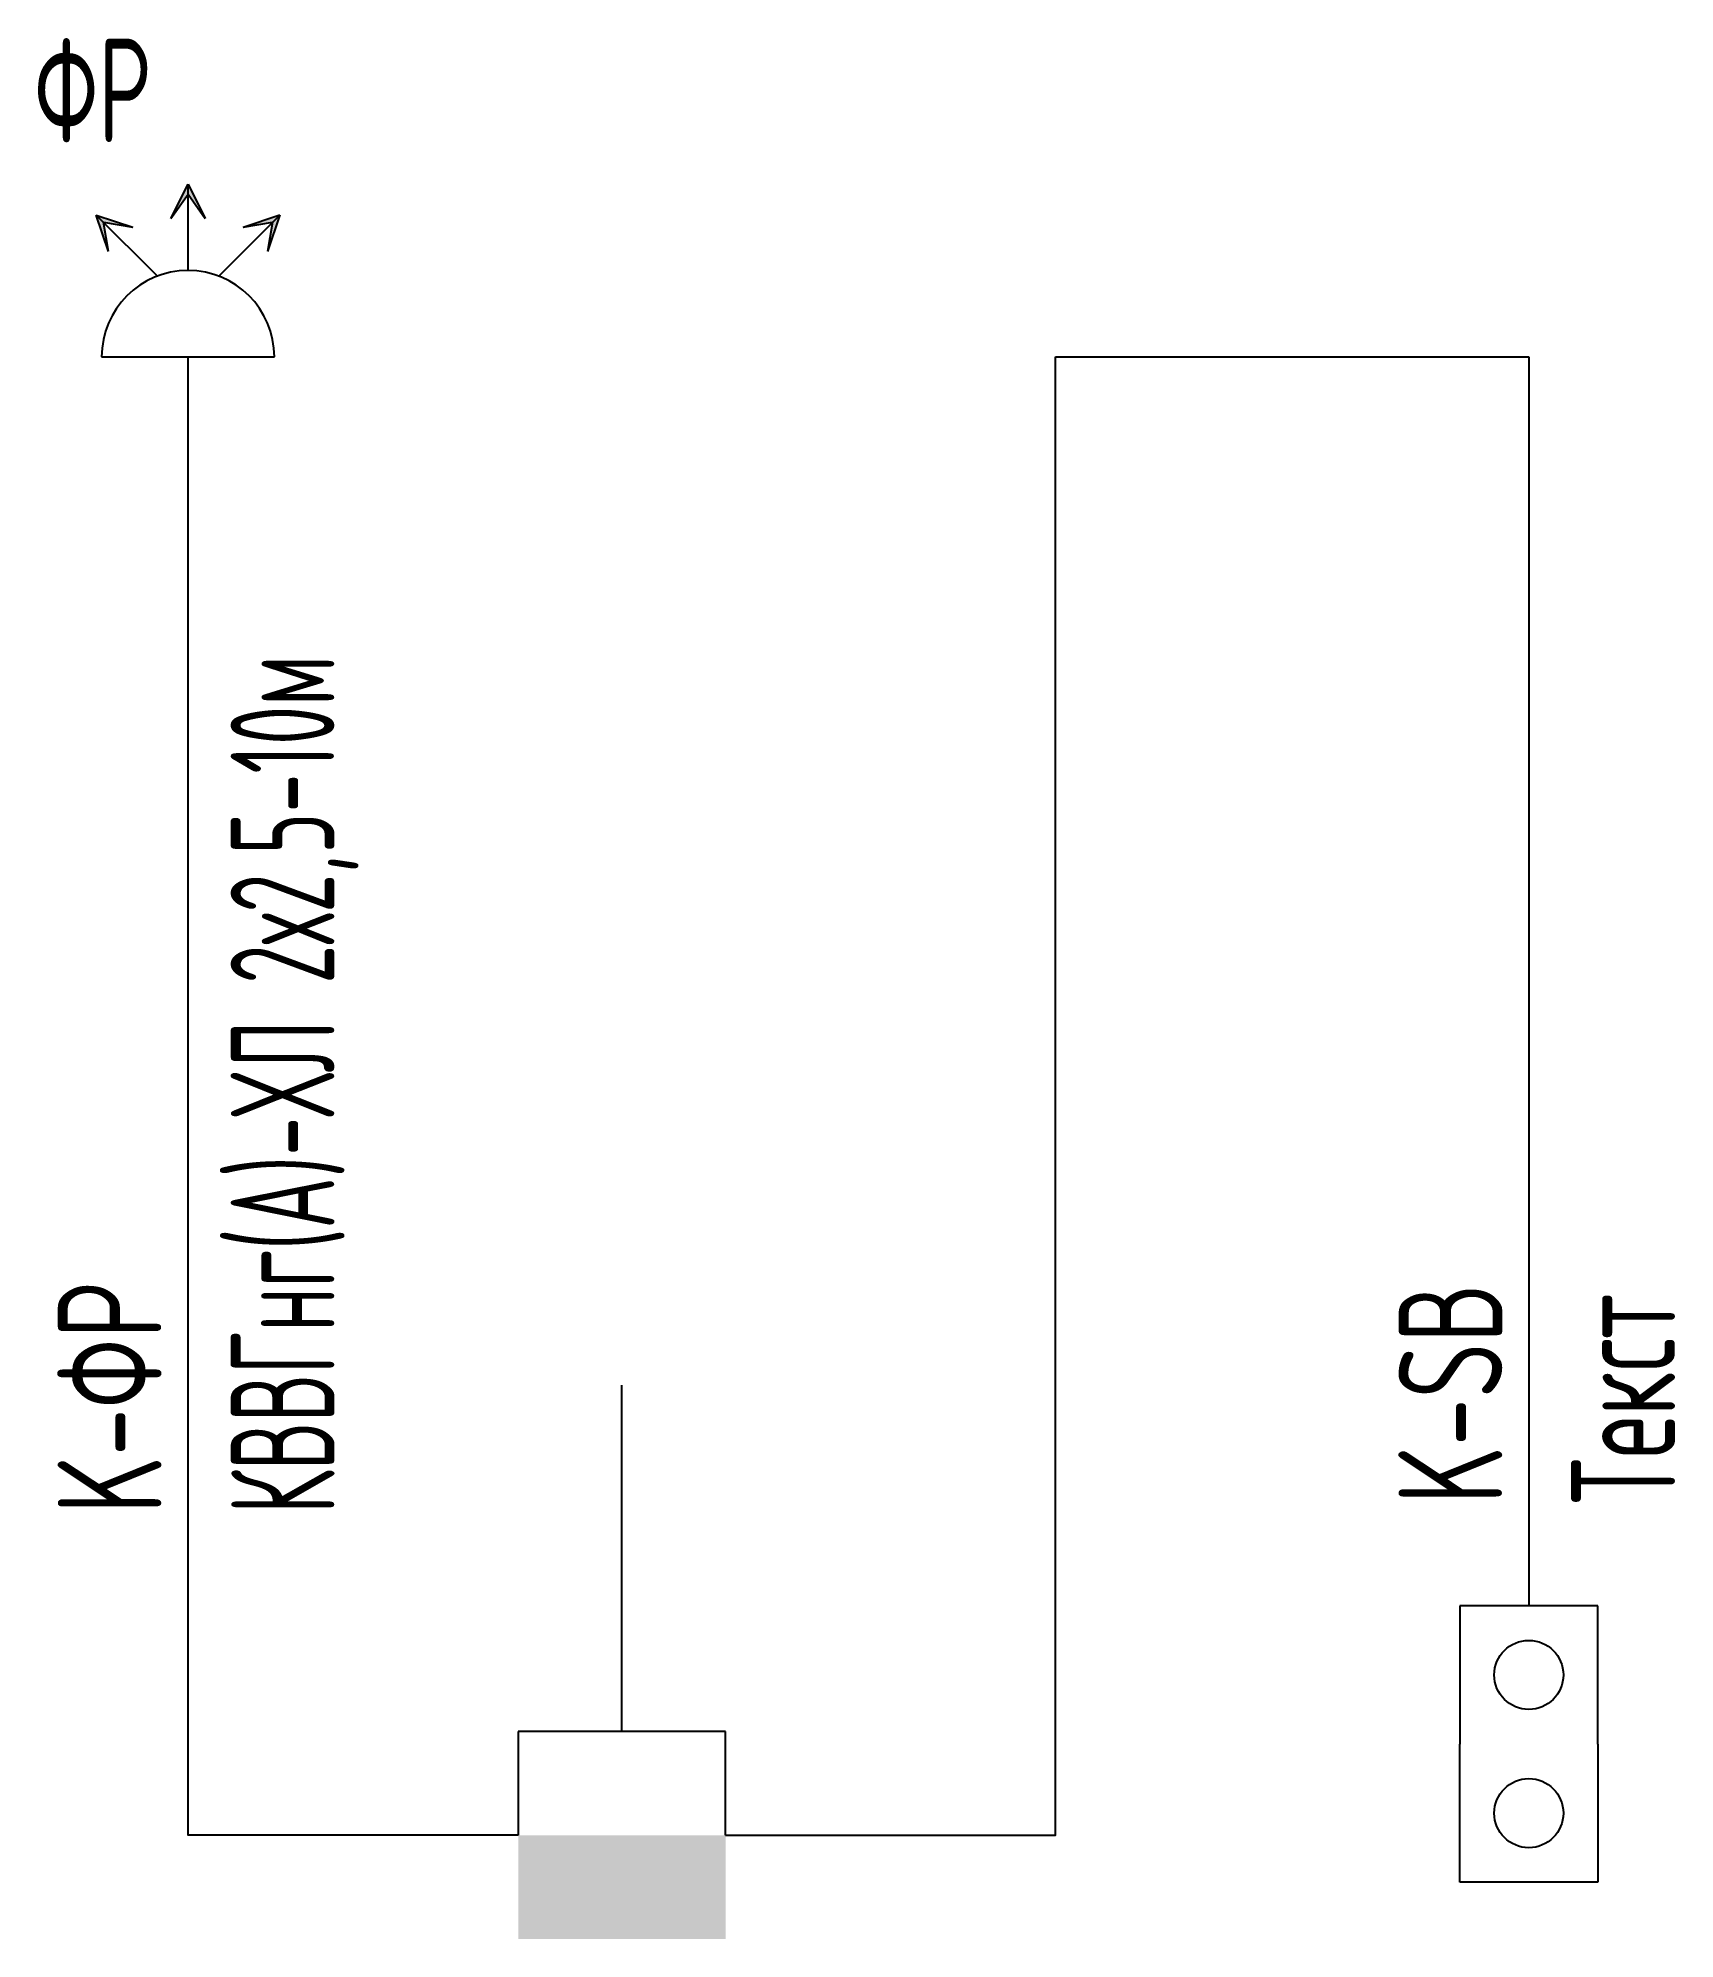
# Model space of a CAD drawing. Header units: millimetres. Extents: x -16.9 to 30.5, y -16.1 to 38.9.
import ezdxf

# ---------------------------------------------------------------- set-up
doc = ezdxf.new("R2010")
doc.units = ezdxf.units.MM
doc.styles.add('romans', font='romans.shx', dxfattribs={"width": 0.7})
doc.styles.add('ROMANS70', font='romans.shx', dxfattribs={"width": 0.7})

# ---------------------------------------------------------------- blocks, each defined once
blk = doc.blocks.new('Пост управления двукнопочный')
at = {"color": 2, "ltscale": 100}
for p, q in [((2051.873, 2929.474), (2051.873, 2925.474)), ((2055.873, 2929.474), (2051.873, 2929.474)), ((2055.873, 2925.474), (2055.873, 2929.474)), ((2051.873, 2921.474), (2051.873, 2925.474)), ((2055.873, 2925.474), (2055.873, 2921.474)), ((2055.873, 2921.474), (2051.873, 2921.474))]:
    blk.add_line(p, q, dxfattribs=at)
for centre in [(2053.873, 2927.474), (2053.873, 2923.474)]:
    blk.add_circle(centre, 1, dxfattribs=at)
blk = doc.blocks.new('стрелка')
h = blk.add_hatch(color=2)
h.paths.add_polyline_path([(164.771, 202.171), (164.771, 202.466), (164.271, 201.466)])
h.paths.add_polyline_path([(164.771, 202.466), (164.771, 202.171), (165.271, 201.466)])
at = {"color": 2}
for p, q in [((164.271, 201.466), (164.771, 202.466)), ((164.771, 202.466), (165.271, 201.466)), ((164.271, 201.466), (164.771, 202.171)), ((164.771, 202.171), (165.271, 201.466))]:
    blk.add_line(p, q, dxfattribs=at)
blk = doc.blocks.new('Фотореле')
at = {"color": 2}
for p, q in [((164.771, 199.966), (164.771, 202.466)), ((163.884, 199.804), (162.116, 201.571)), ((165.659, 199.804), (167.427, 201.571)), ((162.271, 197.466), (167.271, 197.466))]:
    blk.add_line(p, q, dxfattribs=at)
blk.add_arc((164.771, 197.466), 2.5, 0, 180, dxfattribs=at)
blk.add_blockref('стрелка', (0, 0))
for p, rotation in [((188.77, -58.105), 45.00000000000173), ((-92.25, 174.917), 314.9999999999995)]:
    blk.add_blockref('стрелка', p, dxfattribs=dict(rotation=rotation))
blk = doc.blocks.new('3')
blk.add_hatch(color=2).paths.add_polyline_path([(0.047, -16.146), (3.047, -16.146), (3.047, -13.146), (0.047, -13.146), (-2.953, -13.146), (-2.953, -16.146)])
at = {"color": 7}
for p, q in [((12.602, 29.64), (26.297, 29.64)), ((26.297, 29.64), (26.297, -6.505))]:
    blk.add_line(p, q, dxfattribs=at)
blk.add_line((0.033, -0.124), (0.033, -10.146))
at = {"color": 2}
for p, q in [((0.047, -10.146), (-2.953, -10.146)), ((-2.953, -10.146), (-2.953, -13.146)), ((3.047, -10.146), (0.047, -10.146)), ((3.047, -13.146), (3.047, -10.146))]:
    blk.add_line(p, q, dxfattribs=at)
at = {"color": 7}
for points in [[(-2.953, -13.146), (-12.509, -13.146), (-12.509, 29.64)], [(3.047, -13.146), (12.602, -13.146), (12.602, 29.64)]]:
    blk.add_lwpolyline(points, dxfattribs=at)
for name, p in [('Фотореле', (-177.281, -167.826)), ('Пост управления двукнопочный', (-2027.576, -2935.979))]:
    blk.add_blockref(name, p)
at = {"color": 3, "insert": (-15.266, 37.347), "char_height": 3, "width": 7.21114, "attachment_point": 5, "style": 'ROMANS70'}
blk.add_mtext('{\\W0.6;\\C1;ФР}', dxfattribs=at)
at = {"char_height": 3, "attachment_point": 1, "rotation": 90, "style": 'romans'}
for s, insert, width in [('{\\W0.65;\\C1;K-ФР\\P\\W0.53;КВВГнг(А)-ХЛ 2х2,5-10м}', (-16.277, -3.848), 40.49296), ('{\\W0.65;\\C1;K-SB\\P\\W0.6;Текст}', (22.527, -3.56), 45.85556)]:
    blk.add_mtext(s, dxfattribs=dict(at, insert=insert, width=width))

msp = doc.modelspace()

# ---------------------------------------------------------------- block references
msp.add_blockref('3', (0, 0))

doc.saveas('drawing.dxf')
